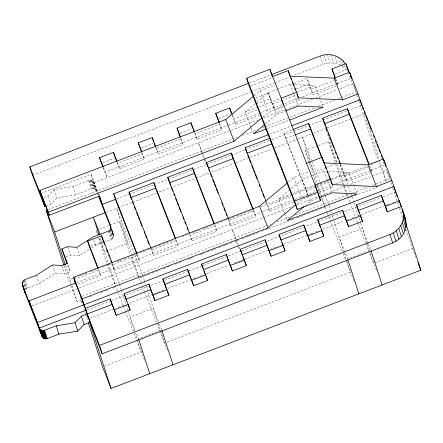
<?xml version="1.0" encoding="UTF-8"?>
<svg xmlns="http://www.w3.org/2000/svg" width="443" height="443" viewBox="0 0 443 443"><rect width="100%" height="100%" fill="white"/><g stroke="black" fill="none" stroke-linecap="round" stroke-linejoin="round"><path stroke-width="0.33" stroke-dasharray="2.21 1.66" d="M103.9 242.255L111.669 239.214L113.131 237.692L113.624 235.083L111.797 229.302L113.624 235.083M25.401 289.805L27.566 288L39.183 283.564L55.198 273.298L64.357 273.957L70.166 271.736L67.463 263.369M44.012 197.578L47.883 196.099L54.218 189.532L73.056 186.492L88.55 180.578C90.516 179.753 93.085 180.639 93.833 182.715L98.064 193.558M46.066 206.194L50.585 204.472L56.92 197.899L75.759 194.859L91.252 188.945C95.389 187.228 97.748 192.317 98.274 195.546M254.116 95.666L259.908 90.804L275.402 84.89M251.026 127.446L245.051 112.14L256.159 102.82M256.685 102.372L268.32 92.604L276.615 89.442M263.109 116.908L268.375 112.489L283.221 106.818M265.147 124.057L276.786 114.288L285.076 111.121M288.498 181.957L293.759 177.538L309.253 171.624M284.378 212.906L278.902 198.874L288.952 190.44M291.068 188.663L302.176 179.337L310.465 176.176M296.96 203.642L302.226 199.223L316.424 193.801M305.349 205.463L310.637 201.022L318.29 198.099M65.813 256.79L70.332 255.063L79.491 255.722L90.931 248.39M91.502 248.019L95.505 245.455L103.252 242.498M249.265 83.101L270.562 74.972M250.633 86.042L272.578 77.663M32.505 175.245L250.677 91.961M251.319 91.718L273.912 83.09M274.555 82.847L289.401 77.182M294.567 75.21L322.969 64.368C328.551 62.28 334.925 62.485 340.285 65.138M277.252 89.198L290.01 84.325L292.07 84.425M255.738 98.036L268.414 93.196L274.444 109.615L284.616 105.733M293.831 83.489L307.143 78.411L313.173 94.835L336.054 86.097M102.626 162.747L114.671 158.151M141.356 147.968L153.394 143.371M180.085 133.182L191.492 128.824M218.809 118.397L230.853 113.801M256.27 104.094L270.213 98.772L268.414 93.196M296.267 88.827L308.943 83.987L307.143 78.411M334.997 74.042L346.398 69.689M245.051 112.14L257.959 107.212M258.607 106.968L279.904 98.839M297.331 92.183L314.763 85.532L323.224 107.217M119.532 168.755L117.733 163.174L142.519 153.715L144.318 159.292L119.532 168.755L116.797 161.739M181.248 138.93L183.048 144.507L158.262 153.97L156.457 148.388L181.248 138.93L180.75 137.651M196.991 139.185L195.186 133.609L219.972 124.145L221.771 129.721L196.991 139.185L194.25 132.169M259.869 115.18L235.72 124.4L233.915 118.824L257.433 109.847M272.644 104.039L280.906 100.882M281.543 100.644L296.162 95.062M311.374 89.253L333.618 80.764M334.249 80.521L336.159 79.795L335.661 78.516M40.784 193.563L91.131 174.348L98.595 193.48M103.075 167.631L107.001 177.687L105.201 172.106L228.029 125.219M228.677 124.97L258.413 113.618M261.647 112.384L281.687 104.736M284.921 103.501L297.851 98.567M302.375 96.84L336.641 83.76M337.284 83.511L350.214 78.577M285.248 105.495L299.235 100.157L298.632 98.296M93.833 182.715L258.28 119.937M263.452 117.965L284.888 109.781M285.43 109.576L312.647 99.182M315.815 97.975L337.173 89.824M339.731 88.844L353.309 83.661M48.126 209.561L237.249 137.369M242.41 135.397L256.608 129.976M262.422 127.756L264.355 127.019M265.003 126.77L315.35 107.555M318.578 106.32L334.714 100.162M338.585 98.684L340.523 97.942M341.165 97.698L356.011 92.028L348.591 73.477M267.716 128.404L288.371 120.518M269.466 134.318L290.796 126.172M308.295 196.349L285.729 138.526L283.924 132.944L292.186 129.793M116.758 198.879L128.758 194.294M129.406 194.051L153.605 184.809M154.253 184.565L167.831 179.382M168.13 179.265L206.216 164.73M206.615 164.574L231.185 155.194M231.827 154.95L244.94 149.944M245.405 149.767L269.471 140.581M271.913 139.65L293.244 131.505M293.892 131.255L322.399 120.374M322.986 120.153L346.924 111.01M347.55 110.772L360.48 105.838M285.729 138.526L294.628 135.126M106.287 212.275L117.904 207.839M118.552 207.59L132.108 202.418M132.75 202.169L155.991 193.298M159.214 192.068L195.363 178.269M196.011 178.025L209.561 172.848M211.499 172.111L233.444 163.733M236.025 162.747L247.648 158.312M250.229 157.326L272.174 148.948M274.754 147.962L297.347 139.34M297.995 139.091L312.836 133.426M313.483 133.177L326.391 128.248M327.039 128.005L351.565 118.641M352.213 118.392L363.83 113.956M99.404 229.153L109.089 225.454M109.731 225.21L119.416 221.511L127.877 243.196L108.513 250.588M309.131 162.393L305.31 150.548L317.576 145.869M318.218 145.62L328.545 141.677L336.758 162.725M90.699 246.192L102.737 241.596M107.865 250.832L104.642 252.067L99.166 238.035M326.037 167.554L313.771 172.233L305.31 150.548M326.679 167.304L334.426 164.347M311.102 175.932L323.861 171.059L325.926 171.159M278.902 198.874L290.519 194.438M293.1 193.453L313.755 185.573M331.829 178.673L348.613 172.266L356.825 193.309M70.703 285.137L68.709 280.031L75.808 277.324M79.037 276.089L84.203 274.117M84.846 273.874L87.432 272.888M90.654 271.653L95.821 269.682M102.272 267.223L107.439 265.252L123.215 305.664M108.086 265.003L110.667 264.017M117.118 261.553L119.056 260.816M119.704 260.567L123.575 259.089M124.223 258.845L130.674 256.381L144.196 291.023M131.322 256.132L135.193 254.653M135.84 254.409L142.292 251.945M142.939 251.696L146.81 250.217M147.458 249.974L153.915 247.51M154.557 247.26L158.428 245.782M159.076 245.538L165.532 243.074M166.175 242.825L170.051 241.346M170.693 241.103L173.922 239.868M182.311 236.667L188.768 234.203M191.996 232.968L193.286 232.475M193.929 232.232L200.386 229.767M203.614 228.538L204.904 228.045M205.552 227.796L212.003 225.332M215.232 224.103L216.522 223.61M217.17 223.361L224.911 220.404M225.559 220.16L228.139 219.174M228.787 218.925L236.534 215.968M237.177 215.724L239.757 214.739M240.405 214.49L248.152 211.532M248.794 211.289L251.38 210.303M252.023 210.054L255.251 208.825M261.06 206.604L290.752 195.269M291.4 195.025L366.915 166.197M370.791 164.718L377.242 162.254M74.125 279.472L98.911 270.008L100.711 275.59L77.835 284.323M137.64 255.229L139.44 260.805L114.654 270.269L112.854 264.687L137.64 255.229L137.142 253.95M176.369 240.444L178.169 246.02L153.383 255.484L151.584 249.907L176.369 240.444L175.865 239.159M253.822 210.874L255.628 216.455L230.842 225.913L229.037 220.337L253.822 210.874L253.324 209.589M293.72 201.914L269.565 211.134L267.766 205.552L291.278 196.576M307.896 195.108L306.495 190.767L330.007 181.791M371.173 172.344L347.024 181.564L345.224 175.987L368.1 167.249M76.827 282.595L262.079 211.881M262.721 211.632L292.413 200.297M294.994 199.311L317.587 190.689M318.229 190.44L331.785 185.268M335.661 183.79L370.514 170.483M371.162 170.239L384.07 165.311M192.112 240.699L216.898 231.24L215.093 225.659L190.307 235.122L192.112 240.699L189.604 234.275M319.098 192.223L333.081 186.885L332.682 185.645M32.156 305.914L76.689 288.914M79.275 287.928L291.632 206.864M296.793 204.893L345.85 186.165M350.369 184.438L386.517 170.644M81.977 296.295L271.099 224.103M276.908 221.882L290.464 216.71M294.983 214.982L350.491 193.796M353.071 192.81L367.917 187.14M372.436 185.418L389.862 178.762L385.089 166.524M70.952 285.774L77.171 301.716L81.047 300.238M89.436 297.037L91.374 296.295M101.054 292.601L102.992 291.859M105.572 290.874L108.801 289.644M112.672 288.166L115.9 286.931M139.783 277.816L143.654 276.338M144.302 276.089L149.468 274.117M152.049 273.132L155.277 271.902M155.919 271.659L159.796 270.18M163.666 268.702L166.895 267.467M167.537 267.223L171.413 265.745M175.284 264.266L178.512 263.031M179.155 262.788L181.093 262.046M188.192 259.338L190.13 258.596M190.778 258.352L192.711 257.61M199.81 254.902L201.748 254.16M202.396 253.917L204.328 253.174M206.914 252.189L208.847 251.452M211.433 250.467L213.365 249.725M214.013 249.481L215.951 248.739M218.532 247.753L220.47 247.017M223.05 246.031L224.983 245.289M225.631 245.045L227.569 244.303M230.15 243.318L232.088 242.581M234.668 241.596L236.606 240.854M237.249 240.61L239.187 239.868M241.767 238.882L243.705 238.146M246.286 237.16L248.224 236.418M248.866 236.174L256.613 233.217M257.261 232.974L258.551 232.481M261.78 231.246L268.231 228.782M268.879 228.538L291.466 219.911M292.114 219.667L293.404 219.174M296.633 217.939L303.09 215.475M303.732 215.232L307.608 213.753M308.25 213.504L314.707 211.04M315.35 210.796L319.226 209.317M319.868 209.068L325.035 207.097M350.208 197.489L354.079 196.011M354.727 195.767L379.9 186.154M87.088 309.856L110.977 300.742M111.619 300.492L125.175 295.32M125.818 295.077L163.904 280.535M164.547 280.292L188.43 271.171M189.072 270.928L202.634 265.75M203.276 265.507L225.869 256.879M228.45 255.899L241.357 250.971M242.005 250.721L264.593 242.099M267.179 241.114L342.051 212.529M344.632 211.544L380.781 197.744M383.361 196.758L394.979 192.323M89.791 318.224L113.031 309.358M118.192 307.387L120.131 306.645M122.711 305.659L125.939 304.43M129.168 303.195L151.761 294.573M154.341 293.587L156.922 292.601M157.57 292.352L161.44 290.874M162.088 290.63L165.311 289.395M167.897 288.41L190.484 279.788M193.713 278.553L196.293 277.567M199.522 276.338L201.46 275.601M206.621 273.63L228.571 265.252M234.38 263.031L243.412 259.581M244.708 259.089L267.943 250.217M270.523 249.232L278.27 246.275M280.851 245.289L282.789 244.553M283.431 244.303L307.963 234.945M308.605 234.696L310.543 233.959M311.191 233.71L313.123 232.974M315.709 231.988L318.932 230.753M322.809 229.275L344.754 220.896M347.334 219.911L348.624 219.418M351.853 218.189L353.791 217.447M357.662 215.968L383.483 206.111M386.711 204.882L389.934 203.647M392.52 202.661L395.743 201.432M161.08 330.179L138.493 338.801L136.25 333.058M104.498 366.029L141.289 351.986L135.126 332.903M374.95 262.788L412.389 248.495L406.436 230.061M294.822 84.563L314.763 85.532M328.673 171.297L348.613 172.266M342.024 66.217L345.712 69.202L347.805 71.916M364.727 114.355L365.481 116.287M370.758 129.816L371.516 131.748M375.786 142.696L376.539 144.628M383.328 162.016L384.834 165.881M378.538 161.761L386.252 181.53M412.389 248.495L415.872 257.422M335.467 78.992L337.959 85.372L336.159 79.795M369.301 165.676L371.81 172.1L370.01 166.524M340.706 164.419L345.224 175.987M308.943 83.987L313.173 94.835M340.252 164.215L347.024 181.564M325.998 129.14L326.751 131.073M334.044 149.751L334.548 151.041M339.825 164.563L350.884 192.904M368.122 243.08L362.396 228.411L339.161 237.282L344.388 250.677M368.371 243.716L370.863 250.096L347.622 258.967L344.637 251.314M349.82 202.207L339.809 176.547L335.556 163.389M350.075 202.85L355.33 216.317M355.579 216.959L357.584 222.093M357.833 222.735L365.597 242.62M365.846 243.262L376.644 270.933M298.737 98.878L299.235 100.157M332.582 185.6L333.081 186.885M290.01 84.325L293.742 93.894M293.991 94.531L298.471 106.01M323.861 171.059L327.1 179.349M327.344 179.991L332.078 192.107M311.562 160.554L302.508 137.369L321.845 197.229M311.811 161.197L324.885 194.687M325.134 195.335L328.75 205.048M316.568 185.418L324.835 206.588M325.084 207.23L327.089 212.358M327.338 213L342.86 252.776M343.109 253.418L354.406 282.352M268.32 92.604L276.786 114.288M302.176 179.337L308.145 194.643M308.394 195.285L310.637 201.022M283.924 132.944L306.495 190.767M270.213 98.772L274.444 109.615M259.908 90.804L268.375 112.489M293.759 177.538L301.478 197.307M251.275 128.088L253.512 133.825M284.627 213.543L286.865 219.285M232.425 114.997L233.915 118.824M266.26 201.698L267.766 205.552M232.232 115.473L235.72 124.4M266.055 202.135L269.565 211.134M219.285 123.348L221.771 129.721M253.119 210.026L255.628 216.455M194.687 132.33L195.186 133.609M228.538 219.052L229.037 220.337M202.13 152.364L198.398 142.796L204.334 159.458M202.379 153.001L204.373 158.101M204.622 158.744L206.111 162.57M228.333 219.49L230.842 225.913M235.981 239.098L232.248 229.529L235.449 239.176M236.23 239.735L239.718 248.661M204.583 160.095L206.078 163.921M236.446 241.723L238.19 246.192M238.434 246.829L240.427 251.929M180.561 138.127L183.048 144.507M214.39 224.811L216.898 231.24M155.958 147.115L156.457 148.388M155.77 147.591L158.262 153.97M141.826 152.913L144.318 159.292M175.661 239.597L178.169 246.02M117.234 161.9L117.733 163.174M151.08 248.623L151.584 249.907M150.626 248.418L153.383 255.484M103.485 167.709L105.201 172.106M136.942 254.404L139.44 260.805M134.462 254.06L116.614 208.332L138.925 277.407M134.716 254.703L142.43 274.699M158.494 321.64L153.267 308.245L130.026 317.116L135.253 330.511M159.486 324.193L161.728 329.93M144.446 291.66L156.462 322.454M156.717 323.097L167.764 351.404M98.844 194.117L99.343 195.391M98.313 194.195L98.811 195.468M111.47 229.347L113.458 234.447M112.35 263.402L112.854 264.687M112.145 263.845L114.654 270.269M109.216 257.776L109.72 259.066M111.73 264.216L119.195 283.564M97.67 234.209L96.175 230.382L97.454 234.33M123.464 306.307L125.214 310.798M125.469 311.44L144.523 360.275M98.208 269.167L100.711 275.59M67.469 264.825L70.166 271.736M81.783 301.5L83.024 304.69M400.649 207.634L401.923 211.588M387.509 171.469L392.609 187.267M392.825 187.926L399.204 207.678M399.414 208.337L402.604 218.211M364.672 114.316L365.519 116.952M366.372 119.582L386.362 181.469M353.724 84.951L356.848 94.608M357.058 95.267L358.758 100.533M358.974 101.192L377.896 159.785M344.466 65.337L345.712 69.202M340.479 58.565L342.14 63.714M342.35 64.357L343.181 66.932M337.583 56.77L340.074 64.495M334.814 56.77L337.101 63.853M330.999 54.733L333.701 63.1M327.46 54.55L330.162 62.917M323.861 54.96L326.563 63.327M320.267 56.001L322.969 64.368M351.349 194.206L351.986 196.177M352.196 196.836L353.896 202.097M354.112 202.756L358.786 217.231M358.996 217.89L360.486 222.491M360.696 223.15L367.286 243.545M367.496 244.204L369.407 250.123M370.259 252.754L373.659 263.28M326.386 130.469L337.007 163.362M337.433 164.68L344.233 185.728M344.444 186.387L347.633 196.255M328.545 141.677L335.345 162.731M328.961 205.707L330.661 210.968M330.877 211.627L331.298 212.945M332.15 215.575L333.634 220.182M333.85 220.835L344.05 252.416M344.261 253.069L346.808 260.966M347.024 261.625L350.424 272.152L164.525 343.115L157.941 322.72M322.061 197.888L324.819 206.444M309.347 163.046L316.357 184.759M142.64 275.352L144.34 280.618M144.556 281.277L145.614 284.567M145.83 285.22L157.73 322.061M119.416 221.511L130.037 254.404M111.176 228.018L113.674 235.742M110.9 228.04L113.602 236.407M110.927 229.341L113.419 237.066M110.429 229.324L113.131 237.692M110.036 229.9L112.738 238.268M109.548 230.415L112.251 238.783M91.131 174.348L96.535 191.083M93.512 182.079L96.22 190.446M93.102 181.525L95.804 189.892M108.967 230.847L111.669 239.214M92.604 181.071L95.311 189.438M92.039 180.711L94.741 189.078M108.297 231.174L110.999 239.541M91.413 180.451L94.115 188.823M90.737 180.307L93.44 188.674M90.029 180.273L92.731 188.64M89.292 180.362L91.994 188.735M88.55 180.578L91.252 188.945M119.405 284.223L121.105 289.489M121.316 290.143L125.779 303.959M125.989 304.618L127.689 309.878M127.905 310.537L134.916 332.25M99.963 237.592L115.263 284.96M98.728 238.279L107.228 264.593M93.634 239.663L95.505 245.455M73.056 186.492L75.759 194.859M76.789 247.355L79.491 255.722M54.218 189.532L56.92 197.899M67.629 246.696L70.332 255.063M47.883 196.099L50.585 204.472M80.039 297.037L82.376 304.269M82.586 304.928L85.349 313.483M85.565 314.137L88.113 322.033M65.486 265.534L71.223 283.298M72.076 285.929L77.171 301.716M64.036 265.562L68.709 280.031M61.655 265.59L64.357 273.957M52.495 264.931L55.198 273.298M36.481 275.197L39.183 283.564M24.863 279.633L27.566 288M24.188 279.954L26.89 288.327M23.601 280.375L26.303 288.742M23.102 280.873L25.805 289.24M23.739 284.655L25.196 289.157"/><path stroke-width="0.66" d="M75.327 283.193L74.125 279.472L85.41 308.383L89.912 322.332L84.104 324.553L77.769 331.12L58.93 334.16L47.312 338.596C45.347 339.393 42.805 338.496 42.03 336.459L25.101 293.094L22.399 284.727C21.585 282.712 22.87 280.336 24.863 279.633L36.481 275.197L52.495 264.931L61.655 265.59L67.463 263.369L61.821 248.916L67.629 246.696L76.789 247.355L92.803 237.088L108.297 231.174C110.257 230.443 111.475 228.084 110.756 226.08L99.06 196.105M25.101 293.094L24.919 291.068M402.255 209.063C404.503 215.985 408.02 223.543 404.946 230.814C402.776 236.357 398.168 240.737 392.648 242.891L102.183 353.774L99.481 345.407L389.94 234.524C395.466 232.37 400.073 227.99 402.244 222.447C405.4 214.949 401.74 207.136 398.811 200.247M22.399 284.727L39.327 328.091C40.103 330.129 42.644 331.026 44.61 330.229L56.228 325.793L75.066 322.753L81.401 316.18L111.996 304.502L110.196 298.92L85.41 308.383M115.85 199.223L102.294 204.4L99.592 196.027L49.245 215.248L39.792 190.496L225.686 119.532L253.59 96.109M49.245 215.248L48.254 212.18L234.148 141.217L262.057 117.794M264.621 124.5L253.512 133.825L265.778 129.146M75.936 284.328L73.643 277.229L259.537 206.266L287.441 182.843M99.481 345.407L85.804 310.349L82.105 298.914L267.998 227.951L295.907 204.528M303.76 206.792L287.363 220.559L357.075 193.951L332.322 192.744L318.927 197.855M246.64 78.167L269.876 69.296L317.836 192.168L320.538 200.535L297.297 209.406L249.343 86.535L246.64 78.167L294.595 201.039L297.297 209.406M46.066 206.194L44.776 206.687L32.505 175.245L29.803 166.878L248.617 83.35M271.852 74.479L320.267 56.001C328.994 52.551 339.997 55.453 345.103 63.548M272.7 76.523L288.188 70.609L296.655 92.294L298.455 97.87L342.589 99.825L358.077 93.91L349.616 72.226L334.127 78.14L289.993 76.185M102.831 167L99.559 157.653L113.502 152.331L116.985 161.263M141.577 152.276L138.282 142.867L152.226 137.546L155.709 146.478M180.063 136.854L177.012 128.088L190.955 122.761L194.438 131.693M219.036 122.705L215.741 113.303L229.684 107.981L232.176 114.355M335.218 78.356L331.923 68.947L345.867 63.626L349.544 73.056M296.655 92.294L281.161 98.208L283.448 105.284M285.713 110.877L298.471 106.01L323.224 107.217L289.661 120.025M63.825 264.903L46.188 210.303L47.479 209.81M136.693 253.767L115.462 199.372L113.663 193.79L268.17 134.81M291.444 125.928L359.971 99.769L384.103 161.595M131.565 199.588L129.013 192.085L153.799 182.621L175.616 238.517M169.143 181.636L167.742 177.3L192.528 167.836L214.346 223.732M207.872 166.856L206.471 162.515L231.257 153.051L253.069 208.946M246.801 152.691L245.2 147.729L269.986 138.266M292.823 129.55L308.71 123.486L324.259 163.317M324.254 123.121L322.654 118.165L347.439 108.701L369.257 164.597M130.818 197.661L155.604 188.197L153.799 182.621M169.542 182.876L194.327 173.418L192.528 167.836M208.271 168.091L233.057 158.633L231.257 153.051M247 153.311L271.786 143.848L270.584 140.126M295.26 134.888L310.515 129.063L308.71 123.486M347.439 108.701L349.245 114.277L324.459 123.741L325.206 125.668M65.276 264.875L54.65 231.982L104.997 212.767M97.953 268.524L89.431 246.679L87.625 241.097L101.569 235.776L112.101 262.76M306.55 163.257L322.039 157.343L330.506 179.027L332.305 184.604L376.439 186.558L391.933 180.644L383.466 158.959L367.978 164.874L323.844 162.919L322.039 157.343M330.506 179.027L315.012 184.941L317.094 191.376M30.86 306.406L29.061 300.83L75.537 283.088M294.595 201.039L317.836 192.168M42.03 336.459L37.522 322.515L393.821 186.497L401.264 206.532L387.326 211.854L381.29 195.435L356.504 204.893L358.309 210.475L383.095 201.011M356.504 204.893L362.54 221.317L348.597 226.639L342.566 210.215L317.775 219.678L323.811 236.102L309.867 241.424L303.837 225L279.051 234.463L285.087 250.882L271.138 256.209L265.108 239.785L240.322 249.248L246.352 265.667L232.414 270.989L226.379 254.57L201.593 264.034L207.623 280.452L193.685 285.774L187.649 269.355L162.863 278.813L168.899 295.237L154.956 300.559L148.926 284.135L124.134 293.598L130.17 310.022L116.227 315.344L111.996 304.502M39.327 328.091L86.446 310.106M148.926 284.135L150.725 289.716L125.939 299.18L126.687 301.09M164.669 284.395L189.454 274.931L187.649 269.355M203.392 269.61L228.184 260.146L226.379 254.57M242.122 254.825L266.907 245.367L265.108 239.785M303.837 225L305.637 230.581L280.851 240.04L279.051 234.463M342.566 210.215L344.366 215.796L319.58 225.26L320.328 227.17M116.227 315.344L114.427 309.762L128.37 304.441M153.156 294.983L167.1 289.656M191.88 280.197L205.823 274.876M230.609 265.412L244.553 260.091M269.338 250.627L283.282 245.306M308.068 235.842L322.011 230.521M346.797 221.063L360.74 215.735M387.326 211.854L385.521 206.277L399.464 200.956M88.323 322.692L102.56 366.765L111.027 388.45L420.85 270.18L405.965 224.092M350.529 75.57L351.26 77.453M347.417 68.565L348.652 71.722M362.529 107.278L363.282 109.211M364.284 111.786L365.043 113.718M366.045 116.293L367.302 119.516M367.806 120.801L369.063 124.023M369.567 125.308L371.323 129.821M373.587 135.613L374.341 137.546M375.348 140.126L376.101 142.059M377.109 144.634L378.361 147.851M378.865 149.141L380.122 152.359M381.13 154.939L382.387 158.157M396.607 194.593L397.343 196.482M402.499 211.139L404.957 217.43M417.865 262.527L420.85 270.18M331.923 68.947L335.412 77.879M381.29 195.435L385.521 206.277M349.245 114.277L368.803 164.392M334.127 78.14L342.589 99.825M367.978 164.874L376.439 186.558M322.654 118.165L340.457 163.777M325.71 126.953L326.962 130.164M327.964 132.734L329.221 135.946M329.719 137.23L330.976 140.448M331.475 141.732L333.983 148.156M335.489 152.01L336.243 153.937M337.245 156.506L337.998 158.433M339 161.003L339.753 162.93M358.559 211.112L359.306 213.028M360.297 215.575L362.54 221.317M290.735 78.101L291.483 80.011M292.48 82.564L293.726 85.754M294.722 88.307L295.47 90.217M296.96 94.043L298.455 97.87M324.841 165.472L326.081 168.661M327.078 171.214L327.826 173.124M328.822 175.677L330.068 178.867M330.81 180.777L332.305 184.604M344.366 215.796L348.597 226.639M310.515 129.063L321.795 157.974M317.775 193.458L320.538 200.535M321.319 229.723L323.811 236.102M276 153.688L276.753 155.615M277.755 158.184L278.509 160.111M281.77 168.467L282.523 170.394M305.637 230.581L309.867 241.424M245.2 147.729L266.01 201.056M247.753 155.238L249.005 158.45M249.509 159.735L250.76 162.946M251.762 165.516L253.019 168.728M253.518 170.012L254.775 173.224M255.273 174.509L257.029 179.005M259.288 184.792L260.041 186.719M261.043 189.288L261.796 191.215M262.799 193.785L264.05 196.997M281.848 242.592L285.087 250.882M225.686 119.532L234.148 141.217M259.537 206.266L267.998 227.951M215.741 113.303L219.224 122.229M233.057 158.633L252.615 208.742M266.907 245.367L271.138 256.209M206.471 162.515L228.283 218.41M193.253 129.616L194.001 131.532M208.775 169.376L209.528 171.308M210.53 173.877L211.782 177.089M212.784 179.659L214.041 182.87M214.539 184.155L215.796 187.367M216.295 188.652L218.05 193.148M221.81 202.789L222.818 205.358M223.82 207.928L225.072 211.139M226.074 213.709L226.827 215.636M242.869 256.741L246.352 265.667M177.012 128.088L180.5 137.014M194.327 173.418L214.141 224.169M228.184 260.146L232.414 270.989M167.742 177.3L189.56 233.195M154.275 143.765L155.022 145.681M169.796 183.518L170.544 185.445M171.552 188.015L172.803 191.226M173.806 193.801L174.559 195.728M175.561 198.298L176.818 201.51M177.316 202.794L178.573 206.006M179.072 207.291L180.827 211.787M182.832 216.926L183.834 219.495M184.842 222.07L185.589 223.997M187.096 227.852L187.849 229.779M203.891 270.889L205.137 274.073M206.133 276.626L207.623 280.452M138.282 142.867L141.771 151.799M155.604 188.197L175.162 238.312M189.454 274.931L193.685 285.774M129.013 192.085L150.83 247.98M115.302 157.907L116.548 161.097M132.573 202.158L133.321 204.085M134.323 206.654L135.58 209.866M136.582 212.441L137.834 215.652M138.338 216.937L139.589 220.149M140.093 221.434L141.849 225.93M144.108 231.711L144.855 233.638M145.609 235.565L146.611 238.135M147.613 240.704L148.87 243.921M164.918 285.032L166.164 288.221M167.155 290.774L168.899 295.237M99.559 157.653L103.236 167.083M113.663 193.79L136.893 253.307M150.725 289.716L154.956 300.559M98.523 196.183L110.971 228.073M103.369 241.357L104.626 244.569M106.63 249.708L107.632 252.277M108.635 254.847L109.388 256.774M110.894 260.628L111.647 262.561M128.177 304.917L130.17 310.022M100.168 234.591L93.379 217.203L99.116 234.962M87.625 241.097L98.158 268.081M110.196 298.92L114.427 309.762M39.792 190.496L48.254 212.18M73.643 277.229L82.105 298.914M29.803 166.878L42.074 198.32L44.776 206.687M46.188 210.303L54.65 231.982M66.976 263.568L61.821 248.916M87.509 316.169L88.251 318.08M89.912 322.332L102.183 353.774M29.061 300.83L37.522 322.515M403.208 212.43L405.91 220.802M403.501 215.835L406.209 224.202M391.933 180.644L396.396 194.466M403.169 219.196L405.871 227.564M383.466 158.959L385.809 166.203M402.244 222.447L404.946 230.814M400.76 225.515L403.462 233.882M358.077 93.91L361.909 105.761M349.616 72.226L351.742 78.81M345.867 63.626L347.666 69.208M398.755 228.328L401.458 236.695M343.009 60.835L343.425 62.12M396.258 230.814L398.96 239.181M393.306 232.907L396.014 241.274M389.94 234.524L392.648 242.891M371.073 250.755L382.121 284.96M288.188 70.609L289.788 75.565M347.838 259.626L358.885 293.831M269.876 69.296L272.373 77.021M317.775 219.678L319.381 224.64M229.684 107.981L231.285 112.937M240.322 249.248L241.922 254.204M190.955 122.761L192.755 128.343M201.593 264.034L202.994 268.369M152.226 137.546L153.627 141.887M162.863 278.813L164.264 283.155M113.502 152.331L115.102 157.293M161.939 330.589L172.991 364.794M124.333 294.218L125.74 298.56M138.703 339.46L149.751 373.665M101.569 235.776L103.169 240.737M89.564 322.006L111.027 388.45M81.401 316.18L84.104 324.553M75.066 322.753L77.769 331.12M56.228 325.793L58.93 334.16M44.61 330.229L47.312 338.596M43.89 330.434L46.593 338.801M43.17 330.517L45.873 338.884M42.462 330.478L45.164 338.845M41.78 330.328L44.483 338.696M41.144 330.074L43.846 338.441M40.568 329.714L43.27 338.081M40.058 329.26L42.761 337.627M39.643 328.717L42.345 337.084M22.216 282.7L22.842 284.633M22.15 283.37L24.852 291.738M22.211 284.052L24.913 292.419"/></g></svg>
